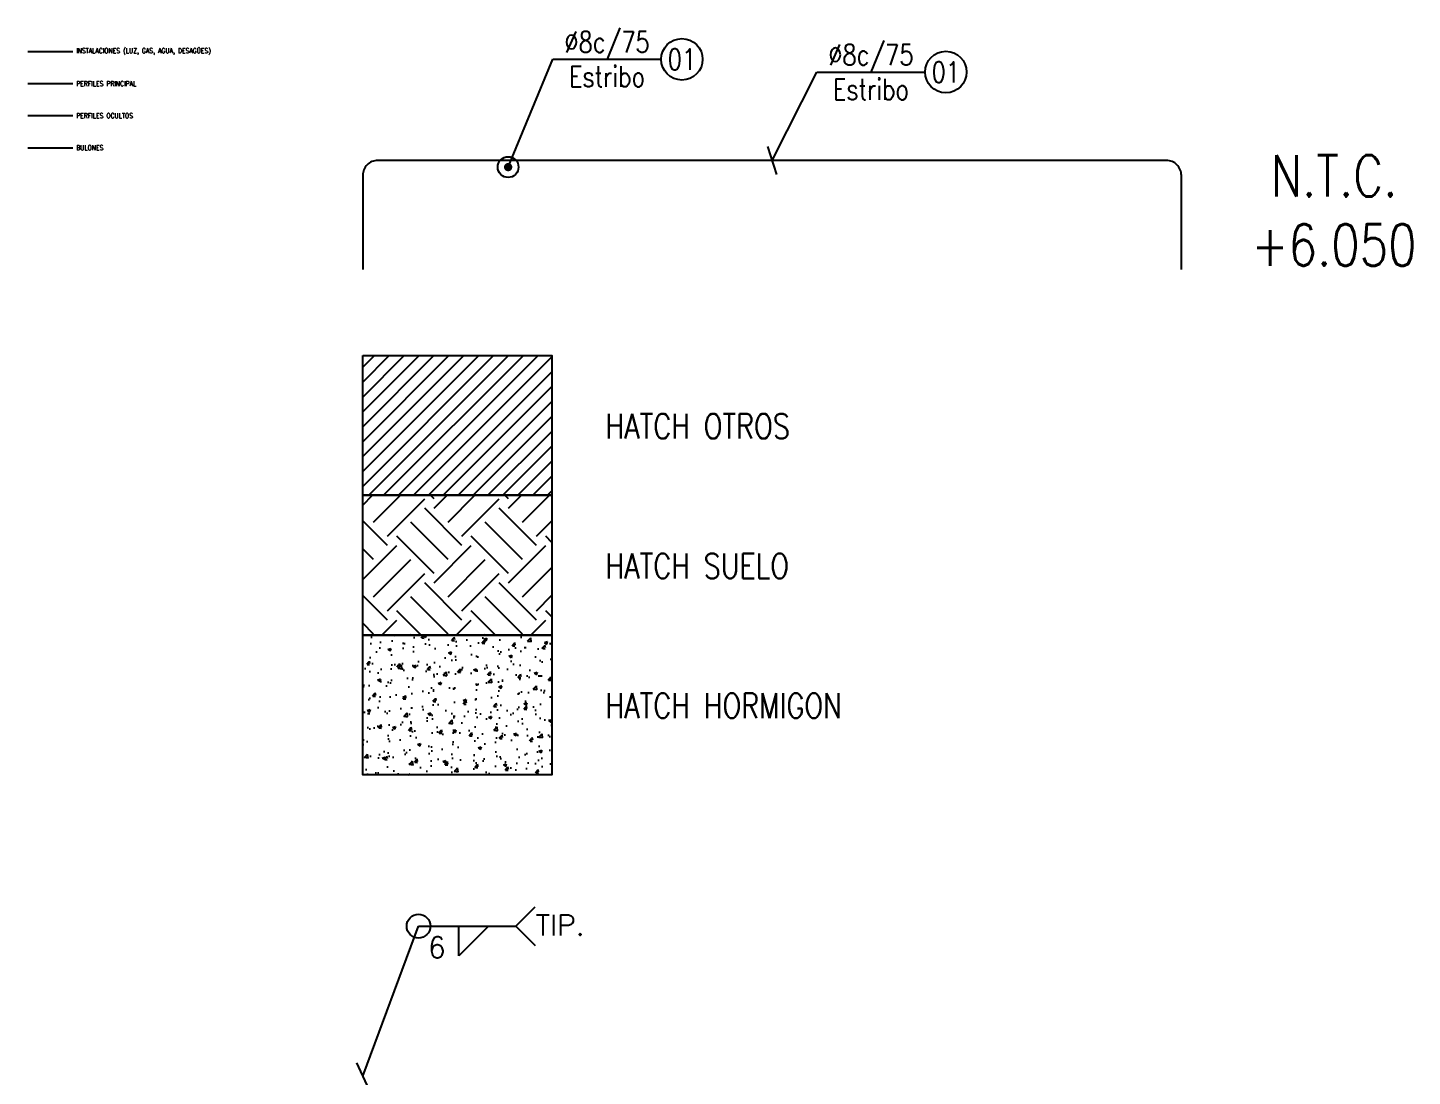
# Model space of a CAD drawing. Header units: millimetres. Extents: x -940 to 1351, y -586 to 711.
# Drawn here: x -903.3 to -736.5, y 426.5 to 552.9 of the extents above; entities that cross this region are included whole.
import ezdxf

# ---------------------------------------------------------------- set-up
doc = ezdxf.new("R2010")
doc.units = ezdxf.units.MM
doc.linetypes.add('HIDDEN', pattern=[9.525, 6.35, -3.175])
for name, color, linetype in [('CI-Armaduras', 4, 'Continuous'), ('CI-Auxiliar2', 2, 'Continuous'), ('CI-I.S. Agua Caliente', 6, 'Continuous'), ('CI-Posiciones', 3, 'Continuous'), ('ES-Perfil-Oculto', 1, 'HIDDEN'), ('ES-Perfiles-f', 2, 'Continuous'), ('ES-Perfiles-g', 4, 'Continuous'), ('GE-Hatch', 1, 'Continuous'), ('GE-Simbologia', 2, 'Continuous'), ('GE-Textos', 3, 'Continuous'), ('GE-Titulos', 4, 'Continuous')]:
    doc.layers.add(name, color=color, linetype=linetype)
doc.styles.add('Romans', font='romans.shx', dxfattribs={"width": 0.8})
doc.styles.add('Romans PF', font='romans.shx', dxfattribs={"width": 0.8})
doc.styles.add('T2', font='ROMANS.shx', dxfattribs={"width": 0.8})
doc.dimstyles.new('1-100', dxfattribs={"dimscale": 100, "dimtxt": 2.2, "dimasz": 1.5, "dimexe": 1, "dimexo": 0, "dimgap": 1, "dimtad": 1, "dimdec": 0, "dimzin": 9, "dimdsep": 46, "dimtxsty": 'T2', "dimblk": 'ARCHTICK', "dimcen": 0, "dimdle": 1, "dimclrd": 256, "dimclre": 256, "dimclrt": 2, "dimadec": 0, "dimazin": 0, "dimtfac": 0.666667, "dimtdec": 0, "dimtmove": 0, "dimatfit": 3, "dimldrblk": 'OBLIQUE', "dimfxl": 1, "dimtolj": 1, "dimtzin": 0, "dimlwd": -1, "dimlwe": -1, "dimarcsym": 0})
doc.dimstyles.new('1-25', dxfattribs={"dimscale": 25, "dimtxt": 2.5, "dimasz": 2.5, "dimexe": 1.25, "dimexo": 1.25, "dimgap": 1.25, "dimtad": 1, "dimdec": 0, "dimzin": 12, "dimtxsty": 'Romans PF', "dimcen": 0, "dimclrd": 2, "dimclre": 2, "dimclrt": 3, "dimadec": 0, "dimazin": 3, "dimtfac": 1, "dimtdec": 0, "dimtmove": 0, "dimatfit": 3, "dimfxl": 1, "dimlwd": -1, "dimlwe": -1, "dimarcsym": 0})

# ---------------------------------------------------------------- blocks, each defined once
blk = doc.blocks.new('_ArchTick')
at = {"color": 0, "linetype": 'ByBlock', "const_width": 0.15}
blk.add_lwpolyline([(-0.5, -0.5), (0.5, 0.5)], dxfattribs=at)

msp = doc.modelspace()

# ---------------------------------------------------------------- hatches: boundary and pattern name
at = {"layer": 'GE-Hatch'}
h = msp.add_hatch(dxfattribs=at)
h.set_pattern_fill('ANSI31', color=256, scale=0.4, style=0)
h.set_pattern_definition([(45, (15600.8324, -1708.6006), (-0.89802561, 0.89802561), [])])
h.paths.add_polyline_path([(-840.148, 513.339), (-862.948, 513.339), (-862.948, 496.499), (-840.148, 496.499)])
h = msp.add_hatch(dxfattribs=at)
h.set_pattern_fill('EARTH', color=256, angle=45, style=0)
h.set_pattern_definition([(45, (15600.8324, -1708.6006), (-1e-10, 8.980256), [6.35, -6.35]), (45, (15599.1486, -1706.917), (-1e-10, 8.980256), [6.35, -6.35]), (45, (15597.465, -1705.233), (-1e-10, 8.980256), [6.35, -6.35]), (135, (15597.465, -1704.1105), (-8.980256, -1e-10), [6.35, -6.35]), (135, (15599.1486, -1702.427), (-8.980256, -1e-10), [6.35, -6.35]), (135, (15600.8324, -1700.743), (-8.980256, -1e-10), [6.35, -6.35])])
h.paths.add_polyline_path([(-840.148, 496.499), (-862.948, 496.499), (-862.948, 479.659), (-840.148, 479.659)])
h = msp.add_hatch(dxfattribs=at)
h.set_pattern_fill('AR-CONC', color=256, scale=0.02, style=0)
h.set_pattern_definition([(50, (15600.8324, -1708.6006), (3.6436934, -0.3187817), [0.381, -4.191]), (355, (15600.8324, -1708.6006), (-0.7048565, 3.82113286), [0.3048, -3.3528]), (100.451, (15601.136, -1708.6272), (2.93885, 3.50233376), [0.3238, -3.5618]), (46.1842, (15600.8324, -1707.5846), (5.4215808, -0.8408466), [0.5715, -6.2865]), (96.6356, (15601.284, -1707.6547), (4.7480847, 4.9485111), [0.4857, -5.3427]), (351.184, (15600.8324, -1707.5846), (4.7480921, 4.9485024), [0.4572, -5.0292]), (21, (15601.3404, -1707.8386), (3.0322976, -2.04531037), [0.381, -4.191]), (326, (15601.3404, -1707.8386), (1.2360406, 3.6837593), [0.3048, -3.3528]), (71.4514, (15601.593, -1708.009), (4.2683298, 1.63845715), [0.3238, -3.5618]), (37.5, (15600.8324, -1708.6006), (0.06177206, 1.69110078), [0, -3.31216, 0, -3.4036, 0, -3.3655]), (7.5, (15600.8324, -1708.6006), (1.33639325, 2.0036115), [0, -1.94056, 0, -3.23596, 0, -1.2827]), (327.5, (15599.6995, -1708.6006), (2.7118119, -0.11457488), [0, -1.27, 0, -3.9624, 0, -5.2578]), (317.5, (15599.1915, -1708.6006), (2.96258363, 0.50852982), [0, -1.651, 0, -2.63144, 0, -3.7338])])
h.paths.add_polyline_path([(-840.148, 479.659), (-862.948, 479.659), (-862.948, 462.819), (-840.148, 462.819)])

# ---------------------------------------------------------------- linework, layer by layer
at = {"layer": 'CI-Armaduras'}
msp.add_lwpolyline([(-764.309, 523.707), (-764.309, 535.053, 0.4142136), (-766.109, 536.853), (-861.148, 536.853, 0.4142136), (-862.948, 535.053), (-862.948, 523.707)], format="xyb", dxfattribs=at)
at = {"layer": 'CI-Armaduras', "const_width": 0.5}
msp.add_lwpolyline([(-845.678, 536.053, 1), (-845.178, 536.053, 1)], format="xyb", close=True, dxfattribs=at)
at = {"layer": 'CI-Auxiliar2'}
for points in [[(-862.948, 513.339), (-840.148, 513.339), (-840.148, 496.499), (-862.948, 496.499)], [(-862.948, 496.499), (-840.148, 496.499), (-840.148, 479.659), (-862.948, 479.659)], [(-862.948, 479.659), (-840.148, 479.659), (-840.148, 462.819), (-862.948, 462.819)]]:
    msp.add_lwpolyline(points, close=True, dxfattribs=at)
at = {"layer": 'CI-I.S. Agua Caliente'}
msp.add_line((-903.321, 549.984), (-897.87, 549.984), dxfattribs=at)
at = {"layer": 'CI-Posiciones'}
for centre in [(-824.489, 549.045), (-792.689, 547.511)]:
    msp.add_circle(centre, 2.5, dxfattribs=at)
at = {"layer": 'ES-Perfil-Oculto', "ltscale": 100}
msp.add_line((-903.321, 542.256), (-897.87, 542.256), dxfattribs=at)
at = {"layer": 'ES-Perfiles-f'}
msp.add_line((-903.321, 538.392), (-897.87, 538.392), dxfattribs=at)
at = {"layer": 'ES-Perfiles-g'}
msp.add_line((-903.321, 546.12), (-897.87, 546.12), dxfattribs=at)
at = {"layer": 'GE-Simbologia'}
for p, q in [((-844.505, 444.577), (-842.175, 446.907)), ((-851.39, 440.977), (-851.39, 444.577)), ((-847.788, 444.574), (-851.39, 440.977)), ((-844.505, 444.577), (-842.175, 442.247))]:
    msp.add_line(p, q, dxfattribs=at)
msp.add_circle((-856.221, 444.577), 1.434, dxfattribs=at)

# ---------------------------------------------------------------- texts
at = {"layer": 'CI-Posiciones', "style": 'Romans'}
for s, p in [('TIP.', (-842.103, 443.446)), ('6', (-855.098, 440.773))]:
    msp.add_text(s, height=2.5, rotation=0, dxfattribs=at).set_placement(p)
at = {"layer": 'CI-Posiciones', "char_height": 2.5, "attachment_point": 5, "style": 'Romans'}
for s, insert, width in [('%%C8c/75\\PEstribo', (-833.514, 549.049), 24.25129), ('%%C8c/75\\PEstribo', (-801.714, 547.515), 24.25129), ('01', (-824.489, 549.045), 2.66667), ('01', (-792.689, 547.511), 2.66667)]:
    msp.add_mtext(s, dxfattribs=dict(at, insert=insert, width=width))
at = {"layer": 'GE-Textos', "insert": (-688.228, 530.843), "char_height": 5, "width": 48.50258, "attachment_point": 5, "style": 'Romans'}
msp.add_mtext('\\pi-115.36;N.T.C.\\P+6.050', dxfattribs=at)
at = {"layer": 'GE-Titulos', "attachment_point": 4, "line_spacing_factor": 1.200001, "style": 'Romans PF'}
for s, insert, char_height, width in [('{\\H0.75x;INSTALACIONES (LUZ, GAS, AGUA, DESAGÜES)}', (-897.47, 549.984), 0.8, 57.08447), ('{\\H0.75x;PERFILES PRINCIPAL}', (-897.47, 546.12), 0.8, 57.08447), ('{\\H0.75x;PERFILES OCULTOS}', (-897.47, 542.256), 0.8, 57.08447), ('{\\H0.75x;BULONES}', (-897.47, 538.392), 0.8, 57.08447), ('{\\H0.75x;HATCH OTROS}', (-833.692, 504.829), 4, 285.42233), ('{\\H0.75x;HATCH SUELO}', (-833.692, 487.989), 4, 285.42233), ('{\\H0.75x;HATCH HORMIGON}', (-833.692, 471.149), 4, 285.42233)]:
    msp.add_mtext(s, dxfattribs=dict(at, insert=insert, char_height=char_height, width=width))

# ---------------------------------------------------------------- leaders
at = {"layer": 'GE-Simbologia', "ltscale": 0.2}
for points, override in [([(-845.428, 536.053), (-840.039, 549.048), (-826.989, 549.049)], {"dimscale": 1, "dimasz": 2.5, "dimgap": 1.25, "dimtad": 0, "dimldrblk": 'Origin'}), ([(-813.628, 536.853), (-808.239, 547.514), (-795.189, 547.515)], {"dimscale": 1, "dimasz": 2.5, "dimgap": 1.25, "dimtad": 0, "dimldrblk": 'Oblique'})]:
    msp.add_leader(points, dimstyle='1-25', override=override, dxfattribs=at)
at = {"layer": 'GE-Simbologia', "color": 1}
msp.add_leader([(-862.948, 426.477), (-856.221, 444.577), (-844.505, 444.577)], dimstyle='1-100', override={"dimscale": 1, "dimasz": 2.5, "dimtad": 0}, dxfattribs=at)

doc.saveas('drawing.dxf')
